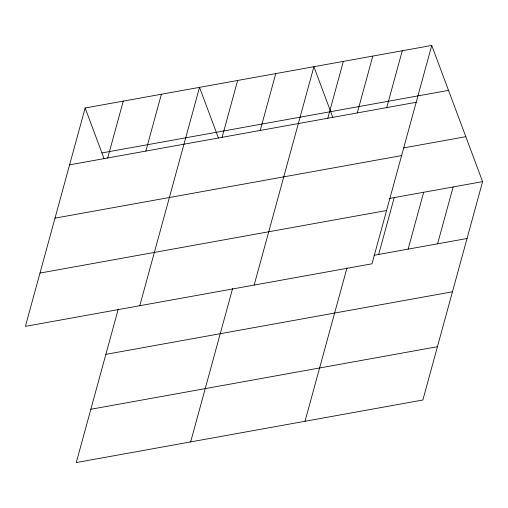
<?xml version="1.0" encoding="UTF-8"?>
<svg xmlns="http://www.w3.org/2000/svg" width="508" height="508" viewBox="0 0 508 508"><rect width="100%" height="100%" fill="white"/><g stroke="black" fill="none" stroke-linecap="round" stroke-linejoin="round"><path stroke-width="0.76" d="M85.141 107.994L25.4 326.365L371.996 263.804L431.736 45.441L85.141 107.994L104.089 158.731M107.709 157.969L123.266 101.111M145.834 151.086L161.392 94.234M118.224 309.194L76.263 462.559L422.859 400.006L482.6 181.635L431.736 45.441M139.776 305.721L199.517 87.351L218.465 138.087M222.085 137.325L237.642 80.467M260.21 130.442L275.768 73.59M190.64 441.916L232.601 288.55M254.152 285.077L313.893 66.707L332.842 117.443M327.8 118.243L343.351 61.392M357.257 112.928L372.815 56.07M386.721 107.613L402.272 50.756M305.016 421.278L346.977 267.906M378.663 254.445L394.221 197.587M408.127 249.13L423.678 192.272M437.585 243.808L453.142 186.957M101.924 152.94L448.52 90.386M69.583 164.852L416.179 102.292M403.79 147.885L465.817 136.69M55.004 218.148L401.599 155.594M389.566 198.431L482.6 181.635M39.98 273.063L386.575 210.509M374.015 255.283L467.049 238.493M105.867 354.349L452.463 291.789M90.843 409.264L437.445 346.704"/></g></svg>
